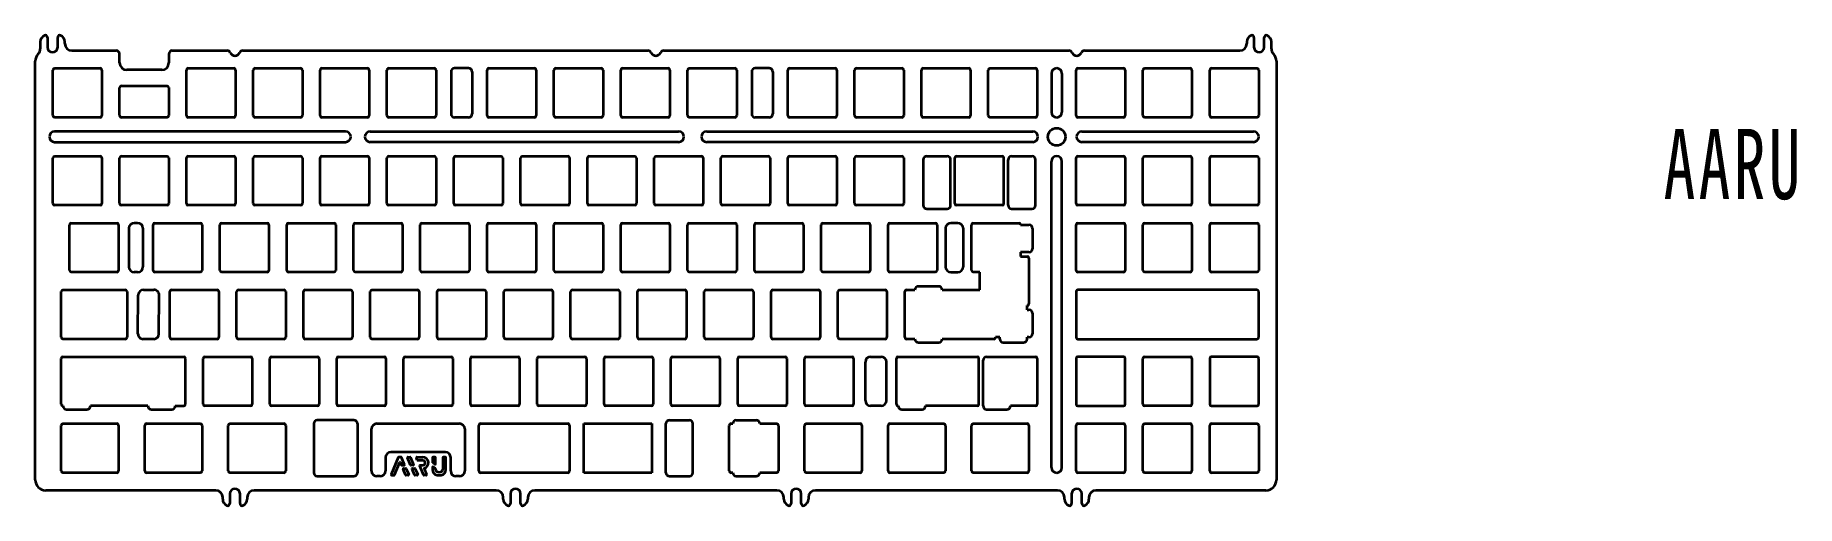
# Model space of a CAD drawing. Header units: millimetres. Extents: x 0 to 502, y 0 to 134.
import ezdxf

# ---------------------------------------------------------------- set-up
doc = ezdxf.new("R2010")
doc.units = ezdxf.units.MM
doc.layers.get('0').update_dxf_attribs({"lineweight": 35})
doc.layers.add('1', color=7, linetype='Continuous', lineweight=18)
doc.styles.add('标准', font='', dxfattribs={"width": 0.667})
doc.styles.get('标准').set_extended_font_data('仿宋_gb2312')

msp = doc.modelspace()

# ---------------------------------------------------------------- linework, layer by layer
at = {"layer": '1', "color": 7, "linetype": 'Continuous', "lineweight": 35}
for p, q in [((1.450013, 132.18745), (1.450013, 130.20847)), ((3.500013, 133.474889), (3.500013, 130.68745)), ((6.400013, 130.68745), (6.400013, 133.474889)), ((8.450013, 131.68745), (8.450013, 132.18745)), ((345.450013, 132.18745), (345.450013, 131.68745)), ((347.500013, 133.474889), (347.500013, 130.68745)), ((350.400013, 130.68745), (350.400013, 133.474889)), ((352.450013, 130.20847), (352.450013, 132.18745)), ((0, 7.387439), (0, 126.68745)), ((10.450013, 129.68745), (23.074994, 129.68745)), ((24.074994, 126.18745), (24.074994, 128.68745)), ((38.074994, 128.68745), (38.074994, 126.18745)), ((39.074994, 129.68745), (54.714392, 129.68745)), ((59.185633, 129.68745), (174.714392, 129.68745)), ((179.185633, 129.68745), (294.714392, 129.68745)), ((299.185633, 129.68745), (343.450013, 129.68745)), ((353.900025, 126.68745), (353.900025, 7.387439)), ((5.024994, 111.162453), (5.024994, 124.162453)), ((5.524994, 124.662453), (18.524994, 124.662453)), ((19.024994, 124.162453), (19.024994, 111.162453)), ((36.074994, 124.18745), (26.074994, 124.18745)), ((43.124994, 111.162453), (43.124994, 124.162453)), ((43.624994, 124.662453), (56.624994, 124.662453)), ((57.124994, 124.162453), (57.124994, 111.162453)), ((62.174994, 111.162453), (62.174994, 124.162453)), ((62.674994, 124.662453), (75.674994, 124.662453)), ((76.174994, 124.162453), (76.174994, 111.162453)), ((81.224994, 111.162453), (81.224994, 124.162453)), ((81.724994, 124.662453), (94.724994, 124.662453)), ((95.224994, 124.162453), (95.224994, 111.162453)), ((100.274994, 111.162453), (100.274994, 124.162453)), ((100.774994, 124.662453), (113.774994, 124.662453)), ((114.274994, 124.162453), (114.274994, 111.162453)), ((118.562481, 123.662453), (118.562481, 111.662453)), ((123.562481, 124.662453), (119.562481, 124.662453)), ((124.562481, 123.662453), (124.562481, 111.662453)), ((128.849968, 111.162453), (128.849968, 124.162453)), ((129.349968, 124.662453), (142.349968, 124.662453)), ((142.849968, 124.162453), (142.849968, 111.162453)), ((147.899968, 111.162453), (147.899968, 124.162453)), ((148.399968, 124.662453), (161.399968, 124.662453)), ((161.899968, 124.162453), (161.899968, 111.162453)), ((166.949968, 111.162453), (166.949968, 124.162453)), ((167.449968, 124.662453), (180.449968, 124.662453)), ((180.949968, 124.162453), (180.949968, 111.162453)), ((185.999968, 111.162453), (185.999968, 124.162453)), ((186.499968, 124.662453), (199.499968, 124.662453)), ((199.999968, 124.162453), (199.999968, 111.162453)), ((204.287455, 123.662453), (204.287455, 111.662453)), ((209.287455, 124.662453), (205.287455, 124.662453)), ((210.287455, 123.662453), (210.287455, 111.662453)), ((214.574941, 111.162453), (214.574941, 124.162453)), ((215.074941, 124.662453), (228.074941, 124.662453)), ((228.574941, 124.162453), (228.574941, 111.162453)), ((233.624941, 111.162453), (233.624941, 124.162453)), ((234.124941, 124.662453), (247.124941, 124.662453)), ((247.624941, 124.162453), (247.624941, 111.162453)), ((252.674941, 111.162453), (252.674941, 124.162453)), ((253.174941, 124.662453), (266.174941, 124.662453)), ((266.674941, 124.162453), (266.674941, 111.162453)), ((271.724941, 111.162453), (271.724941, 124.162453)), ((272.224941, 124.662453), (285.224941, 124.662453)), ((285.724941, 124.162453), (285.724941, 111.162453)), ((289.749962, 123.162454), (289.749962, 112.162454)), ((292.749962, 123.162454), (292.749962, 112.162454)), ((296.774982, 111.162456), (296.774982, 124.162456)), ((297.274982, 124.662456), (310.274982, 124.662456)), ((310.774982, 124.162456), (310.774982, 111.162456)), ((315.824982, 111.162456), (315.824982, 124.162456)), ((316.324982, 124.662456), (329.324982, 124.662456)), ((329.824982, 124.162456), (329.824982, 111.162456)), ((334.874982, 111.162456), (334.874982, 124.162456)), ((335.374982, 124.662456), (348.374982, 124.662456)), ((348.874982, 124.162456), (348.874982, 111.162456)), ((24.074994, 111.162453), (24.074994, 119.162453)), ((24.574994, 119.662453), (37.574994, 119.662453)), ((38.074994, 119.162453), (38.074994, 111.162453)), ((18.524994, 110.662453), (5.524994, 110.662453)), ((37.574994, 110.662453), (24.574994, 110.662453)), ((56.624994, 110.662453), (43.624994, 110.662453)), ((75.674994, 110.662453), (62.674994, 110.662453)), ((94.724994, 110.662453), (81.724994, 110.662453)), ((113.774994, 110.662453), (100.774994, 110.662453)), ((123.562481, 110.662453), (119.562481, 110.662453)), ((142.349968, 110.662453), (129.349968, 110.662453)), ((161.399968, 110.662453), (148.399968, 110.662453)), ((180.449968, 110.662453), (167.449968, 110.662453)), ((199.499968, 110.662453), (186.499968, 110.662453)), ((209.287455, 110.662453), (205.287455, 110.662453)), ((228.074941, 110.662453), (215.074941, 110.662453)), ((247.124941, 110.662453), (234.124941, 110.662453)), ((266.174941, 110.662453), (253.174941, 110.662453)), ((285.224941, 110.662453), (272.224941, 110.662453)), ((310.274982, 110.662456), (297.274982, 110.662456)), ((329.324982, 110.662456), (316.324982, 110.662456)), ((348.374982, 110.662456), (335.374982, 110.662456)), ((88.487487, 106.637455), (5.52499, 106.637455)), ((95.487487, 106.637455), (183.449984, 106.637456)), ((191.449984, 106.637456), (284.412481, 106.637457)), ((298.412481, 106.637457), (347.374978, 106.637458)), ((5.524991, 103.637455), (88.487487, 103.637455)), ((183.449984, 103.637456), (95.487487, 103.637455)), ((284.412481, 103.637457), (191.449984, 103.637456)), ((347.374978, 103.637458), (298.412481, 103.637457)), ((5.024987, 86.112457), (5.024987, 99.112457)), ((5.524987, 99.612457), (18.524987, 99.612457)), ((19.024987, 99.112457), (19.024987, 86.112457)), ((24.074987, 86.112457), (24.074987, 99.112457)), ((24.574987, 99.612457), (37.574987, 99.612457)), ((38.074987, 99.112457), (38.074987, 86.112457)), ((43.124987, 86.112457), (43.124987, 99.112457)), ((43.624987, 99.612457), (56.624987, 99.612457)), ((57.124987, 99.112457), (57.124987, 86.112457)), ((62.174987, 86.112457), (62.174987, 99.112457)), ((62.674987, 99.612457), (75.674987, 99.612457)), ((76.174987, 99.112457), (76.174987, 86.112457)), ((81.224987, 86.112457), (81.224987, 99.112457)), ((81.724987, 99.612457), (94.724987, 99.612457)), ((95.224987, 99.112457), (95.224987, 86.112457)), ((100.274987, 86.112457), (100.274987, 99.112457)), ((100.774987, 99.612457), (113.774987, 99.612457)), ((114.274987, 99.112457), (114.274987, 86.112457)), ((119.324987, 86.112457), (119.324987, 99.112457)), ((119.824987, 99.612457), (132.824987, 99.612457)), ((133.324987, 99.112457), (133.324987, 86.112457)), ((138.374987, 86.112457), (138.374987, 99.112457)), ((138.874987, 99.612457), (151.874987, 99.612457)), ((152.374987, 99.112457), (152.374987, 86.112457)), ((157.424987, 86.112457), (157.424987, 99.112457)), ((157.924987, 99.612457), (170.924987, 99.612457)), ((171.424987, 99.112457), (171.424987, 86.112457)), ((176.474987, 86.112457), (176.474987, 99.112457)), ((176.974987, 99.612457), (189.974987, 99.612457)), ((190.474987, 99.112457), (190.474987, 86.112457)), ((195.524987, 86.112457), (195.524987, 99.112457)), ((196.024987, 99.612457), (209.024987, 99.612457)), ((209.524987, 99.112457), (209.524987, 86.112457)), ((214.574987, 86.112457), (214.574987, 99.112457)), ((215.074987, 99.612457), (228.074987, 99.612457)), ((228.574987, 99.112457), (228.574987, 86.112457)), ((233.624987, 86.112457), (233.624987, 99.112457)), ((234.124987, 99.612457), (247.124987, 99.612457)), ((247.624987, 99.112457), (247.624987, 86.112457)), ((253.199662, 98.612471), (253.199662, 85.612471)), ((254.199662, 99.612471), (259.999662, 99.612471)), ((260.999662, 85.612471), (260.999662, 98.612471)), ((262.199662, 86.112472), (262.199662, 99.112471)), ((262.699662, 99.612471), (275.699662, 99.612471)), ((276.199662, 86.112472), (276.199662, 99.112471)), ((277.399662, 85.612471), (277.399662, 98.612471)), ((278.399662, 99.612471), (284.199662, 99.612471)), ((285.199662, 85.612471), (285.199662, 98.612471)), ((289.749962, 10.91237), (289.749962, 98.112459)), ((292.749962, 10.91237), (292.749962, 98.112459)), ((296.774974, 86.112459), (296.774974, 99.112459)), ((297.274974, 99.612459), (310.274974, 99.612459)), ((310.774974, 99.112459), (310.774974, 86.112459)), ((315.824974, 86.112459), (315.824974, 99.112459)), ((316.324974, 99.612459), (329.324974, 99.612459)), ((329.824974, 99.112459), (329.824974, 86.112459)), ((334.874974, 86.112459), (334.874974, 99.112459)), ((335.374974, 99.612459), (348.374974, 99.612459)), ((348.874974, 99.112459), (348.874974, 86.112459)), ((18.524987, 85.612457), (5.524987, 85.612457)), ((37.574987, 85.612457), (24.574987, 85.612457)), ((56.624987, 85.612457), (43.624987, 85.612457)), ((75.674987, 85.612457), (62.674987, 85.612457)), ((94.724987, 85.612457), (81.724987, 85.612457)), ((113.774987, 85.612457), (100.774987, 85.612457)), ((132.824987, 85.612457), (119.824987, 85.612457)), ((151.874987, 85.612457), (138.874987, 85.612457)), ((170.924987, 85.612457), (157.924987, 85.612457)), ((189.974987, 85.612457), (176.974987, 85.612457)), ((209.024987, 85.612457), (196.024987, 85.612457)), ((228.074987, 85.612457), (215.074987, 85.612457)), ((247.124987, 85.612457), (234.124987, 85.612457)), ((275.699662, 85.612472), (262.699662, 85.612472)), ((310.274974, 85.612459), (297.274974, 85.612459)), ((329.324974, 85.612459), (316.324974, 85.612459)), ((348.374974, 85.612459), (335.374974, 85.612459)), ((10.287629, 80.562446), (23.287629, 80.562446)), ((29.193879, 80.562446), (28.193879, 80.562446)), ((34.100129, 80.562446), (47.100129, 80.562446)), ((53.150129, 80.562446), (66.150129, 80.562446)), ((72.200129, 80.562446), (85.200129, 80.562446)), ((91.250129, 80.562446), (104.250129, 80.562446)), ((110.300129, 80.562446), (123.300129, 80.562446)), ((129.350129, 80.562446), (142.350129, 80.562446)), ((148.400129, 80.562446), (161.400129, 80.562446)), ((167.450129, 80.562446), (180.450129, 80.562446)), ((186.500129, 80.562446), (199.500129, 80.562446)), ((205.550129, 80.562446), (218.550129, 80.562446)), ((224.600129, 80.562446), (237.600129, 80.562446)), ((243.650129, 80.562446), (256.650129, 80.562446)), ((254.199662, 84.612471), (259.999662, 84.612471)), ((263.056311, 80.562446), (261.056311, 80.562446)), ((267.462494, 80.562446), (280.462494, 80.562446)), ((278.399662, 84.612471), (284.199662, 84.612471)), ((297.274974, 80.562459), (310.274974, 80.562459)), ((316.324974, 80.562459), (329.324974, 80.562459)), ((335.374974, 80.562459), (348.374974, 80.562459)), ((9.787629, 67.062446), (9.787629, 80.062446)), ((23.787629, 80.062446), (23.787629, 67.062446)), ((26.693879, 79.062446), (26.693879, 68.062446)), ((30.693879, 79.062446), (30.693879, 68.062446)), ((33.600129, 67.062446), (33.600129, 80.062446)), ((47.600129, 80.062446), (47.600129, 67.062446)), ((52.650129, 67.062446), (52.650129, 80.062446)), ((66.650129, 80.062446), (66.650129, 67.062446)), ((71.700129, 67.062446), (71.700129, 80.062446)), ((85.700129, 80.062446), (85.700129, 67.062446)), ((90.750129, 67.062446), (90.750129, 80.062446)), ((104.750129, 80.062446), (104.750129, 67.062446)), ((109.800129, 67.062446), (109.800129, 80.062446)), ((123.800129, 80.062446), (123.800129, 67.062446)), ((128.850129, 67.062446), (128.850129, 80.062446)), ((142.850129, 80.062446), (142.850129, 67.062446)), ((147.900129, 67.062446), (147.900129, 80.062446)), ((161.900129, 80.062446), (161.900129, 67.062446)), ((166.950129, 67.062446), (166.950129, 80.062446)), ((180.950129, 80.062446), (180.950129, 67.062446)), ((186.000129, 67.062446), (186.000129, 80.062446)), ((200.000129, 80.062446), (200.000129, 67.062446)), ((205.050129, 67.062446), (205.050129, 80.062446)), ((219.050129, 80.062446), (219.050129, 67.062446)), ((224.100129, 67.062446), (224.100129, 80.062446)), ((238.100129, 80.062446), (238.100129, 67.062446)), ((243.150129, 67.062446), (243.150129, 80.062446)), ((257.150129, 80.062446), (257.150129, 67.062446)), ((259.556311, 79.062446), (259.556311, 68.062446)), ((264.556311, 79.062446), (264.556311, 68.062446)), ((266.962494, 67.062446), (266.962494, 80.062446)), ((280.962494, 80.062446), (280.962494, 80.036963)), ((280.962494, 80.036963), (283.343283, 80.036963)), ((284.343283, 79.036963), (284.343283, 73.236963)), ((296.774974, 67.062459), (296.774974, 80.062459)), ((310.774974, 80.062459), (310.774974, 67.062459)), ((315.824974, 67.062459), (315.824974, 80.062459)), ((329.824974, 80.062459), (329.824974, 67.062459)), ((334.874974, 67.062459), (334.874974, 80.062459)), ((348.874974, 80.062459), (348.874974, 67.062459)), ((283.343283, 72.236963), (280.962494, 72.236963)), ((280.962494, 72.236963), (280.962494, 71.037469)), ((280.962494, 71.037469), (282.843744, 71.037469)), ((283.343744, 70.537469), (283.343744, 57.537469)), ((23.287629, 66.562446), (10.287629, 66.562446)), ((29.193879, 66.562446), (28.193879, 66.562446)), ((47.100129, 66.562446), (34.100129, 66.562446)), ((66.150129, 66.562446), (53.150129, 66.562446)), ((85.200129, 66.562446), (72.200129, 66.562446)), ((104.250129, 66.562446), (91.250129, 66.562446)), ((123.300129, 66.562446), (110.300129, 66.562446)), ((142.350129, 66.562446), (129.350129, 66.562446)), ((161.400129, 66.562446), (148.400129, 66.562446)), ((180.450129, 66.562446), (167.450129, 66.562446)), ((199.500129, 66.562446), (186.500129, 66.562446)), ((218.550129, 66.562446), (205.550129, 66.562446)), ((237.600129, 66.562446), (224.600129, 66.562446)), ((256.650129, 66.562446), (243.650129, 66.562446)), ((261.056311, 66.562446), (263.056311, 66.562446)), ((269.343744, 66.562446), (267.462494, 66.562446)), ((269.343744, 61.512465), (269.343744, 66.562446)), ((310.274974, 66.562459), (297.274974, 66.562459)), ((329.324974, 66.562459), (316.324974, 66.562459)), ((348.374974, 66.562459), (335.374974, 66.562459)), ((7.407017, 48.012443), (7.407017, 61.012443)), ((7.907017, 61.512443), (25.668946, 61.512443)), ((26.168946, 61.012443), (26.168946, 48.012443)), ((30.846456, 61.512443), (33.846393, 61.512443)), ((38.362702, 48.012443), (38.362702, 61.012443)), ((38.862702, 61.512443), (51.862702, 61.512443)), ((52.362702, 61.012443), (52.362702, 48.012443)), ((57.412702, 48.012443), (57.412702, 61.012443)), ((57.912702, 61.512443), (70.912702, 61.512443)), ((71.412702, 61.012443), (71.412702, 48.012443)), ((76.462702, 48.012443), (76.462702, 61.012443)), ((76.962702, 61.512443), (89.962702, 61.512443)), ((90.462702, 61.012443), (90.462702, 48.012443)), ((95.512702, 48.012443), (95.512702, 61.012443)), ((96.012702, 61.512443), (109.012702, 61.512443)), ((109.512702, 61.012443), (109.512702, 48.012443)), ((114.562702, 48.012443), (114.562702, 61.012443)), ((115.062702, 61.512443), (128.062702, 61.512443)), ((128.562702, 61.012443), (128.562702, 48.012443)), ((133.612702, 48.012443), (133.612702, 61.012443)), ((134.112702, 61.512443), (147.112702, 61.512443)), ((147.612702, 61.012443), (147.612702, 48.012443)), ((152.662702, 48.012443), (152.662702, 61.012443)), ((153.162702, 61.512443), (166.162702, 61.512443)), ((166.662702, 61.012443), (166.662702, 48.012443)), ((171.712702, 48.012443), (171.712702, 61.012443)), ((172.212702, 61.512443), (185.212702, 61.512443)), ((185.712702, 61.012443), (185.712702, 48.012443)), ((190.762702, 48.012443), (190.762702, 61.012443)), ((191.262702, 61.512443), (204.262702, 61.512443)), ((204.762702, 61.012443), (204.762702, 48.012443)), ((209.812702, 48.012443), (209.812702, 61.012443)), ((210.312702, 61.512443), (223.312702, 61.512443)), ((223.812702, 61.012443), (223.812702, 48.012443)), ((228.862702, 48.012443), (228.862702, 61.012443)), ((229.362702, 61.512443), (242.362702, 61.512443)), ((242.862702, 61.012443), (242.862702, 48.012443)), ((247.912702, 48.012443), (247.912702, 61.012443)), ((248.412702, 61.512443), (250.818558, 61.512443)), ((257.618558, 62.512421), (251.818558, 62.512421)), ((258.618558, 61.512465), (261.412702, 61.512465)), ((261.412702, 61.512465), (269.343744, 61.512465)), ((296.774974, 61.012459), (296.774974, 48.012459)), ((348.374974, 61.512459), (297.274974, 61.512459)), ((348.874974, 48.012459), (348.874974, 61.012459)), ((29.275558, 49.022115), (29.346487, 60.022115)), ((35.275433, 49.002771), (35.346362, 60.002771)), ((282.843744, 57.037469), (282.818558, 57.037469)), ((282.818558, 55.836963), (282.818558, 57.037469)), ((282.818558, 55.836963), (283.343283, 55.836963)), ((284.343283, 54.836963), (284.343283, 49.036963)), ((25.668946, 47.512443), (7.907017, 47.512443)), ((33.775465, 47.512443), (30.775527, 47.512443)), ((51.862702, 47.512443), (38.862702, 47.512443)), ((70.912702, 47.512443), (57.912702, 47.512443)), ((89.962702, 47.512443), (76.962702, 47.512443)), ((109.012702, 47.512443), (96.012702, 47.512443)), ((128.062702, 47.512443), (115.062702, 47.512443)), ((147.112702, 47.512443), (134.112702, 47.512443)), ((166.162702, 47.512443), (153.162702, 47.512443)), ((185.212702, 47.512443), (172.212702, 47.512443)), ((204.262702, 47.512443), (191.262702, 47.512443)), ((223.312702, 47.512443), (210.312702, 47.512443)), ((242.362702, 47.512443), (229.362702, 47.512443)), ((250.818558, 47.512443), (248.412702, 47.512443)), ((251.818558, 46.512465), (257.618558, 46.512465)), ((261.417486, 47.512466), (258.618558, 47.512466)), ((273.318558, 47.512466), (261.417486, 47.512466)), ((275.018558, 48.036963), (273.818558, 48.036963)), ((273.818558, 48.012466), (273.818558, 48.036963)), ((275.018558, 47.512465), (275.018558, 48.036963)), ((276.018558, 46.512465), (281.818558, 46.512465)), ((283.343283, 48.036963), (282.818558, 48.036963)), ((282.818558, 47.512465), (282.818558, 48.036963)), ((297.274974, 47.512459), (335.374974, 47.512459)), ((335.374974, 47.512459), (348.374974, 47.512459)), ((7.406472, 28.962957), (7.406472, 41.962469)), ((7.906472, 42.462469), (20.905962, 42.462469)), ((20.905962, 42.462469), (29.337762, 42.462469)), ((29.337762, 42.462469), (42.337062, 42.462469)), ((42.837062, 28.962957), (42.837062, 41.962469)), ((47.887665, 28.962447), (47.887665, 41.962447)), ((48.387665, 42.462447), (61.387665, 42.462447)), ((61.887665, 41.962447), (61.887665, 28.962447)), ((66.937665, 28.962447), (66.937665, 41.962447)), ((67.437665, 42.462447), (80.437665, 42.462447)), ((80.937665, 41.962447), (80.937665, 28.962447)), ((85.987665, 28.962447), (85.987665, 41.962447)), ((86.487665, 42.462447), (99.487665, 42.462447)), ((99.987665, 41.962447), (99.987665, 28.962447)), ((105.037665, 28.962447), (105.037665, 41.962447)), ((105.537665, 42.462447), (118.537665, 42.462447)), ((119.037665, 41.962447), (119.037665, 28.962447)), ((124.087665, 28.962447), (124.087665, 41.962447)), ((124.587665, 42.462447), (137.587665, 42.462447)), ((138.087665, 41.962447), (138.087665, 28.962447)), ((143.137665, 28.962447), (143.137665, 41.962447)), ((143.637665, 42.462447), (156.637665, 42.462447)), ((157.137665, 41.962447), (157.137665, 28.962447)), ((162.187665, 28.962447), (162.187665, 41.962447)), ((162.687665, 42.462447), (175.687665, 42.462447)), ((176.187665, 41.962447), (176.187665, 28.962447)), ((181.237665, 28.962447), (181.237665, 41.962447)), ((181.737665, 42.462447), (194.737665, 42.462447)), ((195.237665, 41.962447), (195.237665, 28.962447)), ((200.287665, 28.962447), (200.287665, 41.962447)), ((200.787665, 42.462447), (213.787665, 42.462447)), ((214.287665, 41.962447), (214.287665, 28.962447)), ((219.337665, 28.962447), (219.337665, 41.962447)), ((219.837665, 42.462447), (232.837665, 42.462447)), ((233.337665, 41.962447), (233.337665, 28.962447)), ((236.696672, 29.962447), (236.696672, 40.962447)), ((238.196672, 42.462447), (241.196672, 42.462447)), ((242.696672, 29.962447), (242.696672, 40.962447)), ((245.531181, 28.962447), (245.531181, 41.962447)), ((246.031181, 42.462447), (247.04903, 42.462447)), ((247.05568, 42.462469), (252.85568, 42.462469)), ((252.862329, 42.462447), (255.550978, 42.462447)), ((255.55568, 42.462469), (259.031181, 42.462469)), ((259.031181, 42.462469), (268.55568, 42.462469)), ((269.05568, 28.96247), (269.05568, 41.962469)), ((270.25568, 28.462469), (270.25568, 41.462469)), ((271.25568, 42.462469), (272.224941, 42.462469)), ((272.224941, 42.462469), (277.05568, 42.462469)), ((277.062329, 42.462447), (285.224941, 42.462447)), ((285.724941, 41.962447), (285.724941, 28.962447)), ((296.774974, 41.962459), (296.774974, 28.962459)), ((310.274974, 42.462459), (297.274974, 42.462459)), ((310.774974, 28.962459), (310.774974, 41.962459)), ((315.824982, 28.962311), (315.824982, 41.962311)), ((316.324982, 42.462311), (329.324982, 42.462311)), ((329.824982, 41.962311), (329.824982, 28.962311)), ((334.874974, 41.962459), (334.874974, 28.962459)), ((348.374974, 42.462459), (335.374974, 42.462459)), ((348.874974, 28.962459), (348.874974, 41.962459)), ((7.931168, 28.462957), (7.906472, 28.462957)), ((8.931168, 27.462469), (14.731168, 27.462469)), ((20.905962, 28.46247), (15.731168, 28.46247)), ((29.337762, 28.46247), (20.905962, 28.46247)), ((32.131168, 28.46247), (29.337762, 28.46247)), ((33.131168, 27.462469), (38.931168, 27.462469)), ((39.931168, 28.462957), (42.337062, 28.462957)), ((61.387665, 28.462447), (48.387665, 28.462447)), ((80.437665, 28.462447), (67.437665, 28.462447)), ((99.487665, 28.462447), (86.487665, 28.462447)), ((118.537665, 28.462447), (105.537665, 28.462447)), ((137.587665, 28.462447), (124.587665, 28.462447)), ((156.637665, 28.462447), (143.637665, 28.462447)), ((175.687665, 28.462447), (162.687665, 28.462447)), ((194.737665, 28.462447), (181.737665, 28.462447)), ((213.787665, 28.462447), (200.787665, 28.462447)), ((232.837665, 28.462447), (219.837665, 28.462447)), ((241.196672, 28.462447), (238.196672, 28.462447)), ((246.05568, 28.462447), (246.031181, 28.462447)), ((247.05568, 27.462469), (252.85568, 27.462469)), ((255.55568, 28.462447), (253.85568, 28.462447)), ((259.035966, 28.46247), (255.55568, 28.46247)), ((268.55568, 28.46247), (259.035966, 28.46247)), ((271.25568, 27.462469), (277.05568, 27.462469)), ((285.224941, 28.462447), (278.05568, 28.462447)), ((297.274974, 28.462459), (310.274974, 28.462459)), ((329.324982, 28.462311), (316.324982, 28.462311)), ((335.374974, 28.462459), (348.374974, 28.462459)), ((7.40625, 9.912452), (7.40625, 22.912452)), ((7.90625, 23.412452), (23.287503, 23.412452)), ((23.787503, 22.91245), (23.787503, 9.91245)), ((31.21875, 9.912452), (31.21875, 22.912452)), ((31.71875, 23.412452), (34.095222, 23.412452)), ((34.095222, 23.412452), (44.71875, 23.412452)), ((44.71875, 23.412475), (47.100007, 23.412475)), ((47.600007, 22.912475), (47.600007, 9.912475)), ((55.03125, 9.912452), (55.03125, 22.912452)), ((55.53125, 23.412452), (70.91251, 23.412452)), ((71.41251, 22.91245), (71.41251, 9.91245)), ((79.417468, 23.412441), (79.417468, 9.412459)), ((90.874666, 24.412441), (80.417468, 24.412441)), ((91.874666, 23.412443), (91.874666, 9.412457)), ((95.874666, 9.912459), (95.874666, 21.912459)), ((97.374666, 23.412459), (120.967468, 23.412459)), ((122.467468, 21.912459), (122.467468, 9.912459)), ((126.467468, 9.91246), (126.467468, 22.912459)), ((126.967468, 23.412459), (151.874848, 23.412459)), ((152.374848, 22.91245), (152.374848, 9.91245)), ((156.374848, 9.41246), (156.374848, 23.412459)), ((156.374848, 23.412459), (175.817468, 23.412459)), ((175.817468, 23.412459), (175.817468, 9.41246)), ((179.817468, 9.412459), (179.817468, 23.412441)), ((180.817468, 24.412441), (186.517468, 24.412441)), ((187.517468, 9.412459), (187.517468, 23.412441)), ((197.905945, 9.912452), (197.905945, 22.912452)), ((198.405945, 23.412452), (198.874666, 23.412452)), ((199.874666, 24.412443), (205.574666, 24.412443)), ((206.574666, 23.412452), (211.405945, 23.412452)), ((211.905945, 22.912452), (211.905945, 9.912452)), ((219.337185, 9.91245), (219.337185, 22.91245)), ((219.837185, 23.412452), (235.218445, 23.412452)), ((235.718445, 22.912452), (235.718445, 9.912452)), ((243.149689, 9.912475), (243.149689, 22.912475)), ((243.649689, 23.412475), (246.030945, 23.412475)), ((246.030945, 23.412452), (256.654473, 23.412452)), ((256.654473, 23.412452), (259.030945, 23.412452)), ((259.530945, 22.912452), (259.530945, 9.912452)), ((266.962193, 9.91245), (266.962193, 22.91245)), ((267.462193, 23.412452), (282.843445, 23.412452)), ((283.343445, 22.912452), (283.343445, 9.912452)), ((296.774982, 9.912311), (296.774982, 22.912311)), ((297.274982, 23.412311), (310.274982, 23.412311)), ((310.774982, 22.912311), (310.774982, 9.912311)), ((315.824982, 9.912311), (315.824982, 22.912311)), ((316.324982, 23.412311), (329.324982, 23.412311)), ((329.824982, 22.912311), (329.824982, 9.912311)), ((334.874982, 9.912311), (334.874982, 22.912311)), ((335.374982, 23.412311), (348.374982, 23.412311)), ((348.874982, 22.912311), (348.874982, 9.912311)), ((116.967468, 15.264747), (101.374666, 15.264747)), ((99.874666, 13.764747), (99.874666, 9.912459)), ((103.519288, 13.749265), (101.512889, 8.885266)), ((102.441857, 8.787647), (103.940791, 12.421426)), ((104.362292, 13.828456), (103.637617, 13.828456)), ((104.059119, 12.421426), (104.396454, 11.603645)), ((105.325419, 11.701266), (104.480621, 13.749265)), ((104.514782, 11.524456), (105.207091, 11.524456)), ((105.558052, 8.787647), (104.871654, 10.451646)), ((104.989982, 10.628456), (105.682294, 10.628456)), ((105.800621, 10.549266), (106.48702, 8.885267)), ((106.956451, 11.603646), (106.111653, 13.651646)), ((106.229981, 13.828456), (106.922291, 13.828455)), ((107.040618, 13.749266), (107.885418, 11.701265)), ((107.767089, 11.524455), (107.07478, 11.524455)), ((108.118052, 8.787646), (107.431651, 10.451645)), ((107.549979, 10.628455), (108.242292, 10.628455)), ((108.36062, 10.549266), (109.04702, 8.885265)), ((108.935654, 13.011646), (108.671652, 13.651644)), ((108.789979, 13.828456), (110.518712, 13.828456)), ((110.518712, 12.932456), (109.053982, 12.932456)), ((110.678053, 8.787647), (109.622054, 11.347644)), ((109.740383, 11.524456), (110.518716, 11.524456)), ((110.899945, 10.599386), (111.60702, 8.885268)), ((113.254536, 13.700455), (113.254536, 12.367047)), ((113.254536, 10.960712), (113.254536, 10.332838)), ((113.30912, 12.262196), (113.949118, 11.814064)), ((114.022537, 13.828456), (113.382536, 13.828456)), ((114.095955, 10.617432), (113.455955, 11.065563)), ((114.150536, 10.332838), (114.150537, 10.512581)), ((114.150537, 11.918915), (114.150537, 13.700456)), ((116.198535, 13.700455), (116.198535, 10.332839)), ((116.966536, 13.828456), (116.326535, 13.828456)), ((117.094536, 10.332839), (117.094536, 13.700456)), ((118.467468, 9.912459), (118.467468, 13.764747)), ((23.287503, 9.412452), (7.90625, 9.412452)), ((34.100007, 9.412452), (31.71875, 9.412452)), ((44.71875, 9.412452), (34.100007, 9.412452)), ((47.100007, 9.412475), (44.723535, 9.412475)), ((70.91251, 9.412452), (55.53125, 9.412452)), ((80.417468, 8.412459), (90.874666, 8.412459)), ((98.374666, 8.412459), (97.374666, 8.412459)), ((101.631217, 8.708456), (102.323528, 8.708456)), ((106.368692, 8.708456), (105.676382, 8.708456)), ((108.928692, 8.708455), (108.23638, 8.708456)), ((111.488693, 8.708456), (110.796381, 8.708456)), ((120.967468, 8.412459), (119.967468, 8.412459)), ((151.874848, 9.41246), (126.967468, 9.41246)), ((175.817468, 9.41246), (156.374848, 9.41246)), ((180.817468, 8.412459), (186.517468, 8.412459)), ((198.874666, 9.412452), (198.405945, 9.412452)), ((199.874666, 8.412457), (205.574666, 8.412457)), ((211.405945, 9.412452), (206.574666, 9.412452)), ((235.218445, 9.412452), (219.837185, 9.412452)), ((246.026161, 9.412475), (243.649689, 9.412475)), ((256.649689, 9.412452), (246.030945, 9.412452)), ((259.030945, 9.412452), (256.649689, 9.412452)), ((282.843445, 9.412452), (267.462193, 9.412452)), ((310.274982, 9.412311), (297.274982, 9.412311)), ((329.324982, 9.412311), (316.324982, 9.412311)), ((348.374982, 9.412311), (335.374982, 9.412311)), ((51.450013, 4.387439), (3, 4.387439)), ((53.450013, 1.887439), (53.450013, 2.387439)), ((55.500013, 3.387439), (55.500013, 0.6)), ((58.400013, 0.6), (58.400013, 3.387439)), ((60.450013, 2.387439), (60.450013, 1.887439)), ((131.450013, 4.387439), (62.450013, 4.387439)), ((133.450013, 1.887439), (133.450013, 2.387439)), ((135.500013, 3.387439), (135.500013, 0.6)), ((138.400013, 0.6), (138.400013, 3.387439)), ((140.450013, 2.387439), (140.450013, 1.887439)), ((211.450013, 4.387439), (142.450013, 4.387439)), ((213.450013, 1.887439), (213.450013, 2.387439)), ((215.500013, 3.387439), (215.500013, 0.6)), ((218.400013, 0.6), (218.400013, 3.387439)), ((220.450013, 2.387439), (220.450013, 1.887439)), ((291.450013, 4.387439), (222.450013, 4.387439)), ((293.450013, 1.887439), (293.450013, 2.387439)), ((295.500013, 3.387439), (295.500013, 0.6)), ((298.400013, 0.6), (298.400013, 3.387439)), ((300.450013, 2.387439), (300.450013, 1.887439)), ((350.900025, 4.387439), (302.450013, 4.387439))]:
    msp.add_line(p, q, dxfattribs=at)
msp.add_circle((291.249962, 105.137457), 2.5, dxfattribs=at)
for centre, radius, start, end in [((3.450013, 132.18745), 2, 113.132396, 180), ((2.900013, 133.474889), 0.6, 0, 113.132396), ((4.950013, 130.68745), 1.45, 180, 360), ((7.000013, 133.474889), 0.6, 66.867604, 180), ((6.450013, 132.18745), 2, 0, 66.867604), ((10.450013, 131.68745), 2, 180, 270), ((343.450013, 131.68745), 2, 270, 360), ((347.450013, 132.18745), 2, 113.132396, 180), ((346.900013, 133.474889), 0.6, 0, 113.132396), ((348.950013, 130.68745), 1.45, 180, 360), ((351.000013, 133.474889), 0.6, 66.867604, 180), ((350.450013, 132.18745), 2, 0, 66.867604), ((3, 126.68745), 3, 135.234717, 180), ((-0.549987, 130.20847), 2, 315.234717, 0), ((23.074994, 128.68745), 1, 0, 90), ((26.074994, 126.18745), 2, 180, 270), ((36.074994, 126.18745), 2, 270, 0), ((39.074994, 128.68745), 1, 90, 180), ((54.714392, 128.68745), 1, 24.147093, 90), ((56.950013, 129.689697), 1.45, 204.147093, 335.852907), ((59.185633, 128.68745), 1, 90, 155.852907), ((174.714392, 128.68745), 1, 24.147093, 90), ((176.950013, 129.689697), 1.45, 204.147093, 335.852907), ((179.185633, 128.68745), 1, 90, 155.852907), ((294.714392, 128.68745), 1, 24.147093, 90), ((296.950013, 129.689697), 1.45, 204.147093, 335.852907), ((299.185633, 128.68745), 1, 90, 155.852907), ((354.450013, 130.20847), 2, 180, 224.765283), ((350.900025, 126.68745), 3, 0, 44.765283), ((5.524994, 124.162453), 0.5, 90, 180), ((18.524994, 124.162453), 0.5, 0, 90), ((43.624994, 124.162453), 0.5, 90, 180), ((56.624994, 124.162453), 0.5, 0, 90), ((62.674994, 124.162453), 0.5, 90, 180), ((75.674994, 124.162453), 0.5, 0, 90), ((81.724994, 124.162453), 0.5, 90, 180), ((94.724994, 124.162453), 0.5, 0, 90), ((100.774994, 124.162453), 0.5, 90, 180), ((113.774994, 124.162453), 0.5, 0, 90), ((119.562481, 123.662453), 1, 90, 180), ((123.562481, 123.662453), 1, 0, 90), ((129.349968, 124.162453), 0.5, 90, 180), ((142.349968, 124.162453), 0.5, 0, 90), ((148.399968, 124.162453), 0.5, 90, 180), ((161.399968, 124.162453), 0.5, 0, 90), ((167.449968, 124.162453), 0.5, 90, 180), ((180.449968, 124.162453), 0.5, 0, 90), ((186.499968, 124.162453), 0.5, 90, 180), ((199.499968, 124.162453), 0.5, 0, 90), ((205.287455, 123.662453), 1, 90, 180), ((209.287455, 123.662453), 1, 0, 90), ((215.074941, 124.162453), 0.5, 90, 180), ((228.074941, 124.162453), 0.5, 0, 90), ((234.124941, 124.162453), 0.5, 90, 180), ((247.124941, 124.162453), 0.5, 0, 90), ((253.174941, 124.162453), 0.5, 90, 180), ((266.174941, 124.162453), 0.5, 0, 90), ((272.224941, 124.162453), 0.5, 90, 180), ((285.224941, 124.162453), 0.5, 0, 90), ((291.249962, 123.162454), 1.5, 90, 180), ((291.249962, 123.162454), 1.5, 0, 90), ((297.274982, 124.162456), 0.5, 90, 180), ((310.274982, 124.162456), 0.5, 0, 90), ((316.324982, 124.162456), 0.5, 90, 180), ((329.324982, 124.162456), 0.5, 0, 90), ((335.374982, 124.162456), 0.5, 90, 180), ((348.374982, 124.162456), 0.5, 0, 90), ((24.574994, 119.162453), 0.5, 90, 180), ((37.574994, 119.162453), 0.5, 0, 90), ((5.524994, 111.162453), 0.5, 180, 270), ((18.524994, 111.162453), 0.5, 270, 0), ((24.574994, 111.162453), 0.5, 180, 270), ((37.574994, 111.162453), 0.5, 270, 360), ((43.624994, 111.162453), 0.5, 180, 270), ((56.624994, 111.162453), 0.5, 270, 0), ((62.674994, 111.162453), 0.5, 180, 270), ((75.674994, 111.162453), 0.5, 270, 360), ((81.724994, 111.162453), 0.5, 180, 270), ((94.724994, 111.162453), 0.5, 270, 360), ((100.774994, 111.162453), 0.5, 180, 270), ((113.774994, 111.162453), 0.5, 270, 360), ((119.562481, 111.662453), 1, 180, 270), ((123.562481, 111.662453), 1, 270, 360), ((129.349968, 111.162453), 0.5, 180, 270), ((142.349968, 111.162453), 0.5, 270, 360), ((148.399968, 111.162453), 0.5, 180, 270), ((161.399968, 111.162453), 0.5, 270, 360), ((167.449968, 111.162453), 0.5, 180, 270), ((180.449968, 111.162453), 0.5, 270, 360), ((186.499968, 111.162453), 0.5, 180, 270), ((199.499968, 111.162453), 0.5, 270, 360), ((205.287455, 111.662453), 1, 180, 270), ((209.287455, 111.662453), 1, 270, 0), ((215.074941, 111.162453), 0.5, 180, 270), ((228.074941, 111.162453), 0.5, 270, 360), ((234.124941, 111.162453), 0.5, 180, 270), ((247.124941, 111.162453), 0.5, 270, 360), ((253.174941, 111.162453), 0.5, 180, 270), ((266.174941, 111.162453), 0.5, 270, 360), ((272.224941, 111.162453), 0.5, 180, 270), ((285.224941, 111.162453), 0.5, 270, 360), ((291.249962, 112.162454), 1.5, 180, 270), ((291.249962, 112.162454), 1.5, 270, 360), ((297.274982, 111.162456), 0.5, 180, 270), ((310.274982, 111.162456), 0.5, 270, 360), ((316.324982, 111.162456), 0.5, 180, 270), ((329.324982, 111.162456), 0.5, 270, 0), ((335.374982, 111.162456), 0.5, 180, 270), ((348.374982, 111.162456), 0.5, 270, 0), ((5.52499, 105.137455), 1.5, 90, 180), ((88.487487, 105.137455), 1.5, 0, 90), ((95.487487, 105.137455), 1.5, 90, 180), ((183.449984, 105.137456), 1.5, 0, 90), ((191.449984, 105.137456), 1.5, 90, 180), ((284.412481, 105.137457), 1.5, 360, 90), ((298.412481, 105.137457), 1.5, 90, 180), ((347.374978, 105.137458), 1.5, 0, 90), ((5.52499, 105.137455), 1.5, 180, 270), ((88.487487, 105.137455), 1.5, 270, 0), ((95.487487, 105.137455), 1.5, 180, 270), ((183.449984, 105.137456), 1.5, 270, 360), ((191.449984, 105.137456), 1.5, 180, 270), ((284.412481, 105.137457), 1.5, 270, 0), ((298.412481, 105.137457), 1.5, 180, 270), ((347.374978, 105.137458), 1.5, 270, 0), ((5.524987, 99.112457), 0.5, 90, 180), ((18.524987, 99.112457), 0.5, 0, 90), ((24.574987, 99.112457), 0.5, 90, 180), ((37.574987, 99.112457), 0.5, 0, 90), ((43.624987, 99.112457), 0.5, 90, 180), ((56.624987, 99.112457), 0.5, 0, 90), ((62.674987, 99.112457), 0.5, 90, 180), ((75.674987, 99.112457), 0.5, 0, 90), ((81.724987, 99.112457), 0.5, 90, 180), ((94.724987, 99.112457), 0.5, 0, 90), ((100.774987, 99.112457), 0.5, 90, 180), ((113.774987, 99.112457), 0.5, 0, 90), ((119.824987, 99.112457), 0.5, 90, 180), ((132.824987, 99.112457), 0.5, 0, 90), ((138.874987, 99.112457), 0.5, 90, 180), ((151.874987, 99.112457), 0.5, 0, 90), ((157.924987, 99.112457), 0.5, 90, 180), ((170.924987, 99.112457), 0.5, 360, 90), ((176.974987, 99.112457), 0.5, 90, 180), ((189.974987, 99.112457), 0.5, 0, 90), ((196.024987, 99.112457), 0.5, 90, 180), ((209.024987, 99.112457), 0.5, 0, 90), ((215.074987, 99.112457), 0.5, 90, 180), ((228.074987, 99.112457), 0.5, 0, 90), ((234.124987, 99.112457), 0.5, 90, 180), ((247.124987, 99.112457), 0.5, 0, 90), ((254.199662, 98.612471), 1, 90, 180), ((259.999662, 98.612471), 1, 0, 90), ((262.699662, 99.112471), 0.5, 90, 180), ((275.699662, 99.112471), 0.5, 0, 90), ((278.399662, 98.612471), 1, 90, 180), ((284.199662, 98.612471), 1, 0, 90), ((291.249962, 98.112459), 1.5, 90, 180), ((291.249962, 98.112459), 1.5, 0, 90), ((297.274974, 99.112459), 0.5, 90, 180), ((310.274974, 99.112459), 0.5, 0, 90), ((316.324974, 99.112459), 0.5, 90, 180), ((329.324974, 99.112459), 0.5, 0, 90), ((335.374974, 99.112459), 0.5, 90, 180), ((348.374974, 99.112459), 0.5, 360, 90), ((5.524987, 86.112457), 0.5, 180, 270), ((18.524987, 86.112457), 0.5, 270, 0), ((24.574987, 86.112457), 0.5, 180, 270), ((37.574987, 86.112457), 0.5, 270, 0), ((43.624987, 86.112457), 0.5, 180, 270), ((56.624987, 86.112457), 0.5, 270, 0), ((62.674987, 86.112457), 0.5, 180, 270), ((75.674987, 86.112457), 0.5, 270, 0), ((81.724987, 86.112457), 0.5, 180, 270), ((94.724987, 86.112457), 0.5, 270, 0), ((100.774987, 86.112457), 0.5, 180, 270), ((113.774987, 86.112457), 0.5, 270, 0), ((119.824987, 86.112457), 0.5, 180, 270), ((132.824987, 86.112457), 0.5, 270, 0), ((138.874987, 86.112457), 0.5, 180, 270), ((151.874987, 86.112457), 0.5, 270, 0), ((157.924987, 86.112457), 0.5, 180, 270), ((170.924987, 86.112457), 0.5, 270, 0), ((176.974987, 86.112457), 0.5, 180, 270), ((189.974987, 86.112457), 0.5, 270, 0), ((196.024987, 86.112457), 0.5, 180, 270), ((209.024987, 86.112457), 0.5, 270, 0), ((215.074987, 86.112457), 0.5, 180, 270), ((228.074987, 86.112457), 0.5, 270, 360), ((234.124987, 86.112457), 0.5, 180, 270), ((247.124987, 86.112457), 0.5, 270, 0), ((254.199662, 85.612471), 1, 180, 270), ((259.999662, 85.612471), 1, 270, 360), ((262.699662, 86.112472), 0.5, 180, 270), ((275.699662, 86.112472), 0.5, 270, 0), ((278.399662, 85.612471), 1, 180, 270), ((284.199662, 85.612471), 1, 270, 360), ((297.274974, 86.112459), 0.5, 180, 270), ((310.274974, 86.112459), 0.5, 270, 0), ((316.324974, 86.112459), 0.5, 180, 270), ((329.324974, 86.112459), 0.5, 270, 0), ((335.374974, 86.112459), 0.5, 180, 270), ((348.374974, 86.112459), 0.5, 270, 0), ((10.287629, 80.062446), 0.5, 90, 180), ((23.287629, 80.062446), 0.5, 0, 90), ((28.193879, 79.062446), 1.5, 90, 180), ((29.193879, 79.062446), 1.5, 0, 90), ((34.100129, 80.062446), 0.5, 90, 180), ((47.100129, 80.062446), 0.5, 0, 90), ((53.150129, 80.062446), 0.5, 90, 180), ((66.150129, 80.062446), 0.5, 0, 90), ((72.200129, 80.062446), 0.5, 90, 180), ((85.200129, 80.062446), 0.5, 0, 90), ((91.250129, 80.062446), 0.5, 90, 180), ((104.250129, 80.062446), 0.5, 0, 90), ((110.300129, 80.062446), 0.5, 90, 180), ((123.300129, 80.062446), 0.5, 0, 90), ((129.350129, 80.062446), 0.5, 90, 180), ((142.350129, 80.062446), 0.5, 0, 90), ((148.400129, 80.062446), 0.5, 90, 180), ((161.400129, 80.062446), 0.5, 0, 90), ((167.450129, 80.062446), 0.5, 90, 180), ((180.450129, 80.062446), 0.5, 0, 90), ((186.500129, 80.062446), 0.5, 90, 180), ((199.500129, 80.062446), 0.5, 0, 90), ((205.550129, 80.062446), 0.5, 90, 180), ((218.550129, 80.062446), 0.5, 0, 90), ((224.600129, 80.062446), 0.5, 90, 180), ((237.600129, 80.062446), 0.5, 0, 90), ((243.650129, 80.062446), 0.5, 90, 180), ((256.650129, 80.062446), 0.5, 0, 90), ((261.056311, 79.062446), 1.5, 90, 180), ((263.056311, 79.062446), 1.5, 0, 90), ((267.462494, 80.062446), 0.5, 90, 180), ((280.462494, 80.062446), 0.5, 0, 90), ((297.274974, 80.062459), 0.5, 90, 180), ((310.274974, 80.062459), 0.5, 0, 90), ((316.324974, 80.062459), 0.5, 90, 180), ((329.324974, 80.062459), 0.5, 0, 90), ((335.374974, 80.062459), 0.5, 90, 180), ((348.374974, 80.062459), 0.5, 0, 90), ((283.343283, 79.036963), 1, 0, 90), ((282.843744, 70.537469), 0.5, 0, 90), ((283.343283, 73.236963), 1, 270, 360), ((10.287629, 67.062446), 0.5, 180, 270), ((23.287629, 67.062446), 0.5, 270, 0), ((28.193879, 68.062446), 1.5, 180, 270), ((29.193879, 68.062446), 1.5, 270, 0), ((34.100129, 67.062446), 0.5, 180, 270), ((47.100129, 67.062446), 0.5, 270, 0), ((53.150129, 67.062446), 0.5, 180, 270), ((66.150129, 67.062446), 0.5, 270, 0), ((72.200129, 67.062446), 0.5, 180, 270), ((85.200129, 67.062446), 0.5, 270, 0), ((91.250129, 67.062446), 0.5, 180, 270), ((104.250129, 67.062446), 0.5, 270, 0), ((110.300129, 67.062446), 0.5, 180, 270), ((123.300129, 67.062446), 0.5, 270, 0), ((129.350129, 67.062446), 0.5, 180, 270), ((142.350129, 67.062446), 0.5, 270, 0), ((148.400129, 67.062446), 0.5, 180, 270), ((161.400129, 67.062446), 0.5, 270, 0), ((167.450129, 67.062446), 0.5, 180, 270), ((180.450129, 67.062446), 0.5, 270, 0), ((186.500129, 67.062446), 0.5, 180, 270), ((199.500129, 67.062446), 0.5, 270, 0), ((205.550129, 67.062446), 0.5, 180, 270), ((218.550129, 67.062446), 0.5, 270, 0), ((224.600129, 67.062446), 0.5, 180, 270), ((237.600129, 67.062446), 0.5, 270, 0), ((243.650129, 67.062446), 0.5, 180, 270), ((256.650129, 67.062446), 0.5, 270, 0), ((261.056311, 68.062446), 1.5, 180, 270), ((263.056311, 68.062446), 1.5, 270, 360), ((267.462494, 67.062446), 0.5, 180, 270), ((297.274974, 67.062459), 0.5, 180, 270), ((310.274974, 67.062459), 0.5, 270, 0), ((316.324974, 67.062459), 0.5, 180, 270), ((329.324974, 67.062459), 0.5, 270, 0), ((335.374974, 67.062459), 0.5, 180, 270), ((348.374974, 67.062459), 0.5, 270, 0), ((7.907017, 61.012443), 0.5, 90, 180), ((25.668946, 61.012443), 0.5, 360, 90), ((30.846456, 60.012443), 1.5, 90, 179.630559), ((33.846393, 60.012443), 1.5, 359.630559, 90), ((38.862702, 61.012443), 0.5, 90, 180), ((51.862702, 61.012443), 0.5, 0, 90), ((57.912702, 61.012443), 0.5, 90, 180), ((70.912702, 61.012443), 0.5, 0, 90), ((76.962702, 61.012443), 0.5, 90, 180), ((89.962702, 61.012443), 0.5, 0, 90), ((96.012702, 61.012443), 0.5, 90, 180), ((109.012702, 61.012443), 0.5, 360, 90), ((115.062702, 61.012443), 0.5, 90, 180), ((128.062702, 61.012443), 0.5, 0, 90), ((134.112702, 61.012443), 0.5, 90, 180), ((147.112702, 61.012443), 0.5, 0, 90), ((153.162702, 61.012443), 0.5, 90, 180), ((166.162702, 61.012443), 0.5, 0, 90), ((172.212702, 61.012443), 0.5, 90, 180), ((185.212702, 61.012443), 0.5, 0, 90), ((191.262702, 61.012443), 0.5, 90, 180), ((204.262702, 61.012443), 0.5, 360, 90), ((210.312702, 61.012443), 0.5, 90, 180), ((223.312702, 61.012443), 0.5, 360, 90), ((229.362702, 61.012443), 0.5, 90, 180), ((242.362702, 61.012443), 0.5, 0, 90), ((248.412702, 61.012443), 0.5, 90, 180), ((251.818558, 61.512421), 1, 90, 179.998733), ((257.618558, 61.512421), 1, 0.002533, 90), ((297.274974, 61.012459), 0.5, 90, 180), ((348.374974, 61.012459), 0.5, 360, 90), ((282.843744, 57.537469), 0.5, 270, 360), ((283.343283, 54.836963), 1, 0, 90), ((7.907017, 48.012443), 0.5, 180, 270), ((25.668946, 48.012443), 0.5, 270, 0), ((30.775527, 49.012443), 1.5, 179.630559, 270), ((33.775465, 49.012443), 1.5, 270, 359.630559), ((38.862702, 48.012443), 0.5, 180, 270), ((51.862702, 48.012443), 0.5, 270, 0), ((57.912702, 48.012443), 0.5, 180, 270), ((70.912702, 48.012443), 0.5, 270, 0), ((76.962702, 48.012443), 0.5, 180, 270), ((89.962702, 48.012443), 0.5, 270, 0), ((96.012702, 48.012443), 0.5, 180, 270), ((109.012702, 48.012443), 0.5, 270, 0), ((115.062702, 48.012443), 0.5, 180, 270), ((128.062702, 48.012443), 0.5, 270, 0), ((134.112702, 48.012443), 0.5, 180, 270), ((147.112702, 48.012443), 0.5, 270, 0), ((153.162702, 48.012443), 0.5, 180, 270), ((166.162702, 48.012443), 0.5, 270, 0), ((172.212702, 48.012443), 0.5, 180, 270), ((185.212702, 48.012443), 0.5, 270, 0), ((191.262702, 48.012443), 0.5, 180, 270), ((204.262702, 48.012443), 0.5, 270, 0), ((210.312702, 48.012443), 0.5, 180, 270), ((223.312702, 48.012443), 0.5, 270, 0), ((229.362702, 48.012443), 0.5, 180, 270), ((242.362702, 48.012443), 0.5, 270, 0), ((248.412702, 48.012443), 0.5, 180, 270), ((251.818558, 47.512465), 1, 180.001267, 270), ((257.618558, 47.512465), 1, 270, 0.000022), ((273.318558, 48.012466), 0.5, 270, 360), ((276.018558, 47.512465), 1, 180, 270), ((281.818558, 47.512465), 1, 270, 360), ((283.343283, 49.036963), 1, 270, 360), ((297.274974, 48.012459), 0.5, 180, 270), ((348.374974, 48.012459), 0.5, 270, 360), ((7.906472, 41.962469), 0.5, 90, 180), ((42.337062, 41.962469), 0.5, 0, 90), ((48.387665, 41.962447), 0.5, 90, 180), ((61.387665, 41.962447), 0.5, 0, 90), ((67.437665, 41.962447), 0.5, 90, 180), ((80.437665, 41.962447), 0.5, 0, 90), ((86.487665, 41.962447), 0.5, 90, 180), ((99.487665, 41.962447), 0.5, 360, 90), ((105.537665, 41.962447), 0.5, 90, 180), ((118.537665, 41.962447), 0.5, 0, 90), ((124.587665, 41.962447), 0.5, 90, 180), ((137.587665, 41.962447), 0.5, 0, 90), ((143.637665, 41.962447), 0.5, 90, 180), ((156.637665, 41.962447), 0.5, 0, 90), ((162.687665, 41.962447), 0.5, 90, 180), ((175.687665, 41.962447), 0.5, 0, 90), ((181.737665, 41.962447), 0.5, 90, 180), ((194.737665, 41.962447), 0.5, 0, 90), ((200.787665, 41.962447), 0.5, 90, 180), ((213.787665, 41.962447), 0.5, 0, 90), ((219.837665, 41.962447), 0.5, 90, 180), ((232.837665, 41.962447), 0.5, 0, 90), ((238.196672, 40.962447), 1.5, 90, 180), ((241.196672, 40.962447), 1.5, 0, 90), ((246.031181, 41.962447), 0.5, 90, 180), ((247.05568, 41.462469), 1, 90, 90.38099), ((252.85568, 41.462469), 1, 89.61901, 90), ((255.55568, 41.962469), 0.5, 90, 90.538803), ((268.55568, 41.962469), 0.5, 0, 90), ((271.25568, 41.462469), 1, 90, 180), ((277.05568, 41.462469), 1, 89.61901, 90), ((285.224941, 41.962447), 0.5, 0, 90), ((297.274974, 41.962459), 0.5, 90, 180), ((310.274974, 41.962459), 0.5, 0, 90), ((316.324982, 41.962311), 0.5, 90, 180), ((329.324982, 41.962311), 0.5, 360, 90), ((335.374974, 41.962459), 0.5, 90, 180), ((348.374974, 41.962459), 0.5, 0, 90), ((7.906472, 28.962957), 0.5, 180, 270), ((8.931168, 28.462469), 1, 179.979071, 270), ((14.731168, 28.462469), 1, 270, 0.000045), ((33.131168, 28.462469), 1, 180, 270), ((38.931168, 28.462469), 1, 270, 0.020929), ((42.337062, 28.962957), 0.5, 270, 0), ((48.387665, 28.962447), 0.5, 180, 270), ((61.387665, 28.962447), 0.5, 270, 0), ((67.437665, 28.962447), 0.5, 180, 270), ((80.437665, 28.962447), 0.5, 270, 0), ((86.487665, 28.962447), 0.5, 180, 270), ((99.487665, 28.962447), 0.5, 270, 360), ((105.537665, 28.962447), 0.5, 180, 270), ((118.537665, 28.962447), 0.5, 270, 360), ((124.587665, 28.962447), 0.5, 180, 270), ((137.587665, 28.962447), 0.5, 270, 0), ((143.637665, 28.962447), 0.5, 180, 270), ((156.637665, 28.962447), 0.5, 270, 360), ((162.687665, 28.962447), 0.5, 180, 270), ((175.687665, 28.962447), 0.5, 270, 0), ((181.737665, 28.962447), 0.5, 180, 270), ((194.737665, 28.962447), 0.5, 270, 0), ((200.787665, 28.962447), 0.5, 180, 270), ((213.787665, 28.962447), 0.5, 270, 0), ((219.837665, 28.962447), 0.5, 180, 270), ((232.837665, 28.962447), 0.5, 270, 360), ((238.196672, 29.962447), 1.5, 180, 270), ((241.196672, 29.962447), 1.5, 270, 360), ((246.031181, 28.962447), 0.5, 180, 270), ((247.05568, 28.462469), 1, 180.001267, 270), ((252.85568, 28.462469), 1, 270, 359.998733), ((268.55568, 28.96247), 0.5, 270, 360), ((271.25568, 28.462469), 1, 180, 270), ((277.05568, 28.462469), 1, 270, 359.998733), ((285.224941, 28.962447), 0.5, 270, 360), ((297.274974, 28.962459), 0.5, 180, 270), ((310.274974, 28.962459), 0.5, 270, 360), ((316.324982, 28.962311), 0.5, 180, 270), ((329.324982, 28.962311), 0.5, 270, 0), ((335.374974, 28.962459), 0.5, 180, 270), ((348.374974, 28.962459), 0.5, 270, 360), ((7.90625, 22.912452), 0.5, 90, 180), ((23.287503, 22.91245), 0.5, 0, 90), ((31.71875, 22.912452), 0.5, 90, 180), ((47.100007, 22.912475), 0.5, 0, 90), ((55.53125, 22.912452), 0.5, 90, 180), ((70.91251, 22.91245), 0.5, 0, 90), ((80.417468, 23.412441), 1, 90, 180), ((90.874666, 23.412443), 1, 0, 90), ((97.374666, 21.912459), 1.5, 90, 180), ((120.967468, 21.912459), 1.5, 0, 90), ((126.967468, 22.912459), 0.5, 90, 180), ((151.874848, 22.91245), 0.5, 0, 90), ((180.817468, 23.412441), 1, 90, 180), ((186.517468, 23.412441), 1, 0, 90), ((198.405945, 22.912452), 0.5, 90, 180), ((199.874666, 23.412443), 1, 90, 180), ((205.574666, 23.412443), 1, 0, 90), ((211.405945, 22.912452), 0.5, 0, 90), ((219.837185, 22.91245), 0.5, 90, 180), ((235.218445, 22.912452), 0.5, 0, 90), ((243.649689, 22.912475), 0.5, 90, 180), ((259.030945, 22.912452), 0.5, 0, 90), ((267.462193, 22.91245), 0.5, 90, 180), ((282.843445, 22.912452), 0.5, 0, 90), ((297.274982, 22.912311), 0.5, 90, 180), ((310.274982, 22.912311), 0.5, 0, 90), ((316.324982, 22.912311), 0.5, 90, 180), ((329.324982, 22.912311), 0.5, 0, 90), ((335.374982, 22.912311), 0.5, 90, 180), ((348.374982, 22.912311), 0.5, 360, 90), ((101.374666, 13.764747), 1.5, 90, 180), ((116.967468, 13.764747), 1.5, 0, 90), ((103.63762, 13.700452), 0.128004, 90.001366, 157.583101), ((103.999955, 12.397021), 0.064, 22.416156, 157.583848), ((104.362289, 13.700451), 0.128005, 22.4173, 89.998787), ((104.514786, 11.652461), 0.128006, 202.417805, 269.998361), ((104.989982, 10.500457), 0.127999, 89.999727, 202.415455), ((105.20709, 11.652456), 0.128, 270.00041, 22.41703), ((105.682294, 10.500457), 0.127999, 22.416009, 90), ((106.229982, 13.700456), 0.128, 90.00041, 202.41693), ((106.922291, 13.700456), 0.127999, 22.416009, 90), ((107.07478, 11.652456), 0.128001, 202.415696, 270), ((107.549979, 10.500455), 0.128, 90, 202.416203), ((107.767089, 11.652456), 0.128, 270, 22.415406), ((108.242292, 10.500455), 0.128, 22.416142, 90), ((108.789979, 13.700455), 0.128, 90, 202.416711), ((109.05398, 13.060454), 0.127998, 202.415712, 270.000735), ((109.740383, 11.396455), 0.128, 90, 202.416289), ((110.518716, 12.228456), 1.6, 285.34671, 90.000143), ((110.518717, 12.228456), 0.704, 269.999893, 90.000397), ((110.959109, 10.623791), 0.064, 105.34671, 202.416177), ((113.382535, 13.700457), 0.127999, 89.999868, 180.00015), ((113.382535, 12.367048), 0.127999, 180.000546, 235.001041), ((114.854535, 10.332837), 1.599999, 179.999956, 261.285395), ((113.382537, 10.960712), 0.128, 54.999642, 180), ((114.022537, 11.918915), 0.128, 234.999642, 360), ((114.022538, 13.700457), 0.127999, 359.999581, 90.000546), ((114.022546, 10.512586), 0.12799, 359.99783, 55.00216), ((114.854539, 10.332841), 0.704003, 180.000199, 261.28501), ((115.494532, 10.332841), 0.704002, 278.715047, 359.999878), ((115.494537, 10.332838), 1.599999, 278.714574, 0.000044), ((116.326534, 13.700457), 0.127999, 89.999868, 180.00015), ((116.966537, 13.700457), 0.127999, 359.999581, 90.000546), ((291.249962, 10.91237), 1.5, 180, 270), ((291.249962, 10.91237), 1.5, 270, 0), ((3, 7.387439), 3, 180, 270), ((7.90625, 9.912452), 0.5, 180, 270), ((23.287503, 9.91245), 0.5, 270, 0), ((31.71875, 9.912452), 0.5, 180, 270), ((44.71875, 9.912452), 0.5, 270, 270.548254), ((47.100007, 9.912475), 0.5, 270, 0), ((55.53125, 9.912452), 0.5, 180, 270), ((70.91251, 9.91245), 0.5, 270, 0), ((80.417468, 9.412459), 1, 180, 270), ((90.874666, 9.412457), 1, 270, 0), ((97.374666, 9.912459), 1.5, 180, 270), ((98.374666, 9.912459), 1.5, 270, 0), ((101.631216, 8.836455), 0.128, 157.583486, 270), ((102.323525, 8.836461), 0.128005, 270.001366, 337.5827), ((105.676384, 8.836461), 0.128005, 202.4173, 269.998784), ((106.368692, 8.836456), 0.128, 270, 22.416308), ((108.236379, 8.836456), 0.127999, 202.416113, 270), ((108.928693, 8.836455), 0.127999, 269.999727, 22.415485), ((110.796381, 8.836454), 0.127998, 202.414998, 270), ((111.48869, 8.836458), 0.128002, 270.001093, 22.415871), ((115.174532, 12.420413), 3.711957, 261.285258, 278.714843), ((115.174536, 12.42044), 2.815985, 261.28519, 278.7148), ((119.967468, 9.912459), 1.5, 180, 270), ((120.967468, 9.912459), 1.5, 270, 360), ((126.967468, 9.91246), 0.5, 180, 270), ((151.874848, 9.91245), 0.5, 270, 0), ((180.817468, 9.412459), 1, 180, 270), ((186.517468, 9.412459), 1, 270, 0), ((198.405945, 9.912452), 0.5, 180, 270), ((199.874666, 9.412457), 1, 180, 270), ((205.574666, 9.412457), 1, 270, 359.999695), ((211.405945, 9.912452), 0.5, 270, 0), ((219.837185, 9.91245), 0.5, 180, 270), ((235.218445, 9.912452), 0.5, 270, 0), ((243.649689, 9.912475), 0.5, 180, 270), ((246.030945, 9.912452), 0.5, 269.451746, 270), ((259.030945, 9.912452), 0.5, 270, 0), ((267.462193, 9.91245), 0.5, 180, 270), ((282.843445, 9.912452), 0.5, 270, 360), ((297.274982, 9.912311), 0.5, 180, 270), ((310.274982, 9.912311), 0.5, 270, 360), ((316.324982, 9.912311), 0.5, 180, 270), ((329.324982, 9.912311), 0.5, 270, 360), ((335.374982, 9.912311), 0.5, 180, 270), ((348.374982, 9.912311), 0.5, 270, 360), ((350.900025, 7.387439), 3, 270, 360), ((51.450013, 2.387439), 2, 0, 90), ((55.450013, 1.887439), 2, 180, 246.867604), ((54.900013, 0.6), 0.6, 246.867604, 360), ((56.950013, 3.387439), 1.45, 0, 180), ((59.000013, 0.6), 0.6, 180, 293.132396), ((58.450013, 1.887439), 2, 293.132396, 0), ((62.450013, 2.387439), 2, 90, 180), ((131.450013, 2.387439), 2, 0, 90), ((135.450013, 1.887439), 2, 180, 246.867604), ((134.900013, 0.6), 0.6, 246.867604, 0), ((136.950013, 3.387439), 1.45, 0, 180), ((139.000013, 0.6), 0.6, 180, 293.132396), ((138.450013, 1.887439), 2, 293.132396, 360), ((142.450013, 2.387439), 2, 90, 180), ((211.450013, 2.387439), 2, 0, 90), ((215.450013, 1.887439), 2, 180, 246.867604), ((214.900013, 0.6), 0.6, 246.867604, 360), ((216.950013, 3.387439), 1.45, 0, 180), ((219.000013, 0.6), 0.6, 180, 293.132396), ((218.450013, 1.887439), 2, 293.132396, 360), ((222.450013, 2.387439), 2, 90, 180), ((291.450013, 2.387439), 2, 0, 90), ((295.450013, 1.887439), 2, 180, 246.867604), ((294.900013, 0.6), 0.6, 246.867604, 360), ((296.950013, 3.387439), 1.45, 0, 180), ((299.000013, 0.6), 0.6, 180, 293.132396), ((298.450013, 1.887439), 2, 293.132396, 0), ((302.450013, 2.387439), 2, 90, 180)]:
    msp.add_arc(centre, radius, start, end, dxfattribs=at)

# ---------------------------------------------------------------- texts
at = {"insert": (464.275778, 107.391923), "char_height": 20, "width": 139.85693856, "attachment_point": 1, "line_spacing_factor": 1.15057, "style": '标准'}
msp.add_mtext('\\T1.1;{\\fsimhei|b0|i0|c134|p49;AARU\\P}', dxfattribs=at)

doc.saveas('drawing.dxf')
